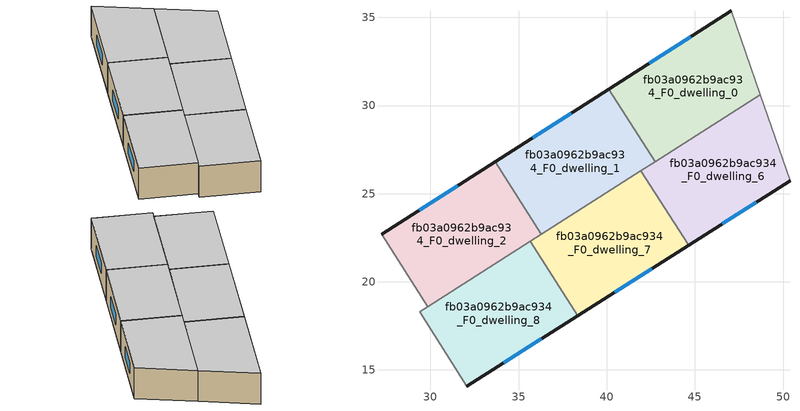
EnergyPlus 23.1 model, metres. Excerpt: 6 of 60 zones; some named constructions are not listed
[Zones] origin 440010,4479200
fb03a0962b9ac934_F0_dwelling_0
 floor ground (EU_floor_Construction): 47.05,35.36 48.7,30.62 42.75,26.82 40.12,30.93 z0
 wall outside (EU_wall_Construction): 47.05,35.36 40.12,30.93 z0:3
 wall to fb03a0962b9ac934_F0_dwelling_1 (EU_wall_Construction): 40.12,30.93 42.75,26.82 z0:3
 wall adiabatic (EU_wall_Construction): 48.7,30.62 47.05,35.36 z0:3
 wall to fb03a0962b9ac934_F0_dwelling_6 (EU_wall_Construction): 42.75,26.82 48.7,30.62 z0:3
 window (EU_Window_Construction): 44.76,33.89 42.42,32.4 z0.99:2.01
 ceiling to fb03a0962b9ac934_F1_dwelling_0 (EU_floor_Construction): 48.7,30.62 47.05,35.36 40.12,30.93 42.75,26.82 z3
fb03a0962b9ac934_F0_dwelling_1
 floor ground (EU_floor_Construction): 40.12,30.93 42.75,26.82 36.3,22.71 33.68,26.81 z0
 wall outside (EU_wall_Construction): 40.12,30.93 33.68,26.81 z0:3
 wall to fb03a0962b9ac934_F0_dwelling_2 (EU_wall_Construction): 33.68,26.81 36.3,22.71 z0:3
 wall to fb03a0962b9ac934_F0_dwelling_7 (EU_wall_Construction): 36.3,22.71 41.94,26.31 z0:3
 wall to fb03a0962b9ac934_F0_dwelling_6 (EU_wall_Construction): 41.94,26.31 42.75,26.82 z0:3
 window (EU_Window_Construction): 37.99,29.57 35.81,28.18 z0.99:2.01
 ceiling to fb03a0962b9ac934_F1_dwelling_1 (EU_floor_Construction): 42.75,26.82 40.12,30.93 33.68,26.81 36.3,22.71 z3
fb03a0962b9ac934_F0_dwelling_2
 floor ground (EU_floor_Construction): 33.68,26.81 36.3,22.71 29.84,18.59 27.22,22.69 z0
 wall outside (EU_wall_Construction): 33.68,26.81 27.22,22.69 z0:3
 wall to fb03a0962b9ac934_F0_dwelling_3 (EU_wall_Construction): 27.22,22.69 29.84,18.59 z0:3
 wall to fb03a0962b9ac934_F0_dwelling_8 (EU_wall_Construction): 29.84,18.59 35.67,22.31 z0:3
 wall to fb03a0962b9ac934_F0_dwelling_7 (EU_wall_Construction): 35.67,22.31 36.3,22.71 z0:3
 window (EU_Window_Construction): 31.54,25.45 29.36,24.06 z0.99:2.01
 ceiling to fb03a0962b9ac934_F1_dwelling_2 (EU_floor_Construction): 36.3,22.71 33.68,26.81 27.22,22.69 29.84,18.59 z3
fb03a0962b9ac934_F0_dwelling_6
 floor ground (EU_floor_Construction): 48.7,30.62 50.39,25.73 44.64,22.08 41.94,26.31 z0
 wall outside (EU_wall_Construction): 44.64,22.08 50.39,25.73 z0:3
 wall adiabatic (EU_wall_Construction): 50.39,25.73 48.7,30.62 z0:3
 wall to fb03a0962b9ac934_F0_dwelling_7 (EU_wall_Construction): 41.94,26.31 44.64,22.08 z0:3
 window (EU_Window_Construction): 46.55,23.29 48.49,24.52 z0.99:2.01
 ceiling to fb03a0962b9ac934_F1_dwelling_6 (EU_floor_Construction): 50.39,25.73 48.7,30.62 41.94,26.31 44.64,22.08 z3
fb03a0962b9ac934_F0_dwelling_7
 floor ground (EU_floor_Construction): 41.94,26.31 44.64,22.08 38.36,18.09 35.67,22.31 z0
 wall outside (EU_wall_Construction): 38.36,18.09 44.64,22.08 z0:3
 wall to fb03a0962b9ac934_F0_dwelling_8 (EU_wall_Construction): 35.67,22.31 38.36,18.09 z0:3
 window (EU_Window_Construction): 40.44,19.41 42.56,20.75 z0.99:2.01
 ceiling to fb03a0962b9ac934_F1_dwelling_7 (EU_floor_Construction): 44.64,22.08 41.94,26.31 35.67,22.31 38.36,18.09 z3
fb03a0962b9ac934_F0_dwelling_8
 floor ground (EU_floor_Construction): 35.67,22.31 38.36,18.09 32.07,14.09 29.39,18.3 z0
 wall outside (EU_wall_Construction): 32.07,14.09 38.36,18.09 z0:3
 wall to fb03a0962b9ac934_F0_dwelling_9 (EU_wall_Construction): 29.39,18.3 32.07,14.09 z0:3
 wall to fb03a0962b9ac934_F0_dwelling_3 (EU_wall_Construction): 29.84,18.59 29.39,18.3 z0:3
 window (EU_Window_Construction): 34.16,15.41 36.28,16.76 z0.99:2.01
 ceiling to fb03a0962b9ac934_F1_dwelling_8 (EU_floor_Construction): 38.36,18.09 35.67,22.31 29.39,18.3 32.07,14.09 z3
[SCHEDULE:FILE] Column Number=1; Rows to Skip at Top=0; Number of Hours of Data=8760; Column Separator=Comma; Interpolate to Timestep=No; Minutes per Item=60; Adjust Schedule for Daylight Savings=Yes
Name | File
EU_Step8_GainSchedule_fb03a0962b9ac934_F1_dwelling_5_f000 | ../../schedules/fb03a0962b9ac934/fb03a0962b9ac934_F1_dwelling_5_f000_gain.csv
EU_Step8_GainSchedule_fb03a0962b9ac934_F1_dwelling_6_f000 | ../../schedules/fb03a0962b9ac934/fb03a0962b9ac934_F1_dwelling_6_f000_gain.csv
EU_Step8_GainSchedule_fb03a0962b9ac934_F1_dwelling_7_f000 | ../../schedules/fb03a0962b9ac934/fb03a0962b9ac934_F1_dwelling_7_f000_gain.csv
EU_Step8_GainSchedule_fb03a0962b9ac934_F1_dwelling_8_f000 | ../../schedules/fb03a0962b9ac934/fb03a0962b9ac934_F1_dwelling_8_f000_gain.csv
EU_Step8_GainSchedule_fb03a0962b9ac934_F1_dwelling_9_f000 | ../../schedules/fb03a0962b9ac934/fb03a0962b9ac934_F1_dwelling_9_f000_gain.csv
EU_Step8_GainSchedule_fb03a0962b9ac934_F1_dwelling_10_f000 | ../../schedules/fb03a0962b9ac934/fb03a0962b9ac934_F1_dwelling_10_f000_gain.csv
EU_Step8_GainSchedule_fb03a0962b9ac934_F1_dwelling_11_f000 | ../../schedules/fb03a0962b9ac934/fb03a0962b9ac934_F1_dwelling_11_f000_gain.csv
EU_Step8_GainSchedule_fb03a0962b9ac934_F2_dwelling_0_f000 | ../../schedules/fb03a0962b9ac934/fb03a0962b9ac934_F2_dwelling_0_f000_gain.csv
EU_Step8_GainSchedule_fb03a0962b9ac934_F2_dwelling_1_f000 | ../../schedules/fb03a0962b9ac934/fb03a0962b9ac934_F2_dwelling_1_f000_gain.csv
EU_Step8_GainSchedule_fb03a0962b9ac934_F2_dwelling_2_f000 | ../../schedules/fb03a0962b9ac934/fb03a0962b9ac934_F2_dwelling_2_f000_gain.csv
EU_Step8_GainSchedule_fb03a0962b9ac934_F2_dwelling_3_f000 | ../../schedules/fb03a0962b9ac934/fb03a0962b9ac934_F2_dwelling_3_f000_gain.csv
EU_Step8_GainSchedule_fb03a0962b9ac934_F2_dwelling_4_f000 | ../../schedules/fb03a0962b9ac934/fb03a0962b9ac934_F2_dwelling_4_f000_gain.csv
EU_Step8_GainSchedule_fb03a0962b9ac934_F2_dwelling_5_f000 | ../../schedules/fb03a0962b9ac934/fb03a0962b9ac934_F2_dwelling_5_f000_gain.csv
EU_Step8_GainSchedule_fb03a0962b9ac934_F2_dwelling_6_f000 | ../../schedules/fb03a0962b9ac934/fb03a0962b9ac934_F2_dwelling_6_f000_gain.csv
EU_Step8_GainSchedule_fb03a0962b9ac934_F2_dwelling_7_f000 | ../../schedules/fb03a0962b9ac934/fb03a0962b9ac934_F2_dwelling_7_f000_gain.csv
EU_Step8_GainSchedule_fb03a0962b9ac934_F2_dwelling_8_f000 | ../../schedules/fb03a0962b9ac934/fb03a0962b9ac934_F2_dwelling_8_f000_gain.csv
EU_Step8_GainSchedule_fb03a0962b9ac934_F2_dwelling_9_f000 | ../../schedules/fb03a0962b9ac934/fb03a0962b9ac934_F2_dwelling_9_f000_gain.csv
EU_Step8_GainSchedule_fb03a0962b9ac934_F2_dwelling_10_f000 | ../../schedules/fb03a0962b9ac934/fb03a0962b9ac934_F2_dwelling_10_f000_gain.csv
EU_Step8_GainSchedule_fb03a0962b9ac934_F2_dwelling_11_f000 | ../../schedules/fb03a0962b9ac934/fb03a0962b9ac934_F2_dwelling_11_f000_gain.csv
